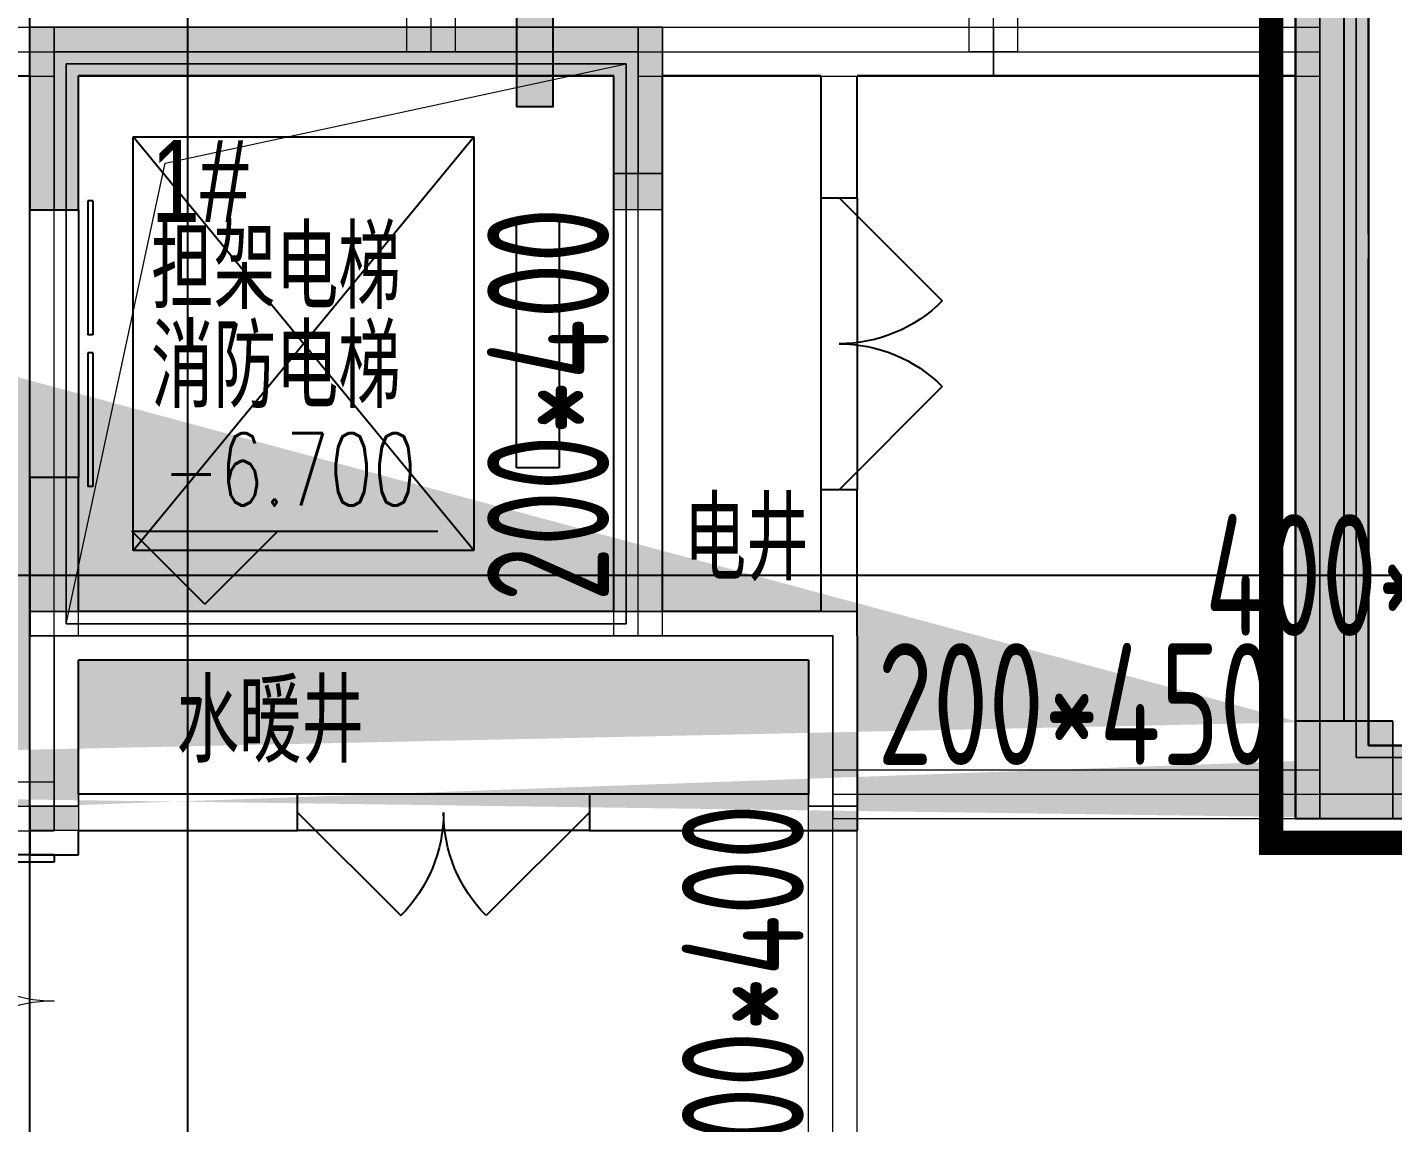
# Model space of a CAD drawing. Extents: x 369444 to 684549, y -549309 to 575337.
# Drawn here: x 428464 to 434074, y 460457 to 464957 of the extents above; entities that cross this region are included whole.
import ezdxf

# ---------------------------------------------------------------- set-up
doc = ezdxf.new("R2010")
doc.units = 0
doc.header["$LTSCALE"] = 1000
doc.header["$MEASUREMENT"] = 0
doc.linetypes.add('DASH', pattern=[0.35, 0.25, -0.1])
for name, color, linetype, lineweight, true_color in [('-1-0-1', 7, 'Continuous', 0, 0xc0c0c0), ('-1-1-2', 7, 'Continuous', 0, 0xc0c0c0), ('-2-0-1', 1, 'Continuous', 0, 0xff0000), ('-2-1-2', 9, 'Continuous', 0, 0x808080), ('1-6-1', 7, 'Continuous', 0, 0x55ff55), ('1-6-2', 7, 'Continuous', 0, 0x55ff55), ('11-6-1', 2, 'Continuous', 0, 0xffff00), ('11-6-2', 2, 'Continuous', 0, 0xffff00), ('11-6-5', 2, 'Continuous', 0, 0xffff00), ('12-6-1', 4, 'Continuous', 0, 0x00ffff), ('12-6-2', 4, 'Continuous', 0, 0x00ffff), ('12-6-5', 4, 'Continuous', 0, 0x00ffff), ('22-0-1', 7, 'Continuous', 0, 0x969696), ('22-0-2', 7, 'Continuous', 0, 0x969696)]:
    doc.layers.add(name, color=color, linetype=linetype, lineweight=lineweight, true_color=true_color)
for name, color, linetype in [('A-WALL-HATCH', 8, 'Continuous'), ('COLUMN', 9, 'Continuous'), ('DIM_ELEV', 3, 'Continuous'), ('DOTE', 1, 'Continuous'), ('EVTR', 2, 'Continuous'), ('HS-A-轮廓线-地下室', 3, 'DASH'), ('PUB_HATCH', 8, 'Continuous'), ('PUB_TEXT', 7, 'Continuous'), ('WALL', 9, 'Continuous'), ('WINDOW', 4, 'Continuous'), ('二期轮廓线', 8, 'DASH'), ('防火分区线', 7, 'Continuous')]:
    doc.layers.add(name, color=color, linetype=linetype)
doc.styles.add('_TCH_DIM', font='SIMPLEX', dxfattribs={"bigfont": 'GBCBIG'})
doc.styles.add('HNSJY', font='hnsjy-07.shx', dxfattribs={"width": 0.8, "bigfont": 'hnsjy-hz.shx'})
doc.styles.add('yjkcad', font='yjkeng.shx', dxfattribs={"width": 0.7, "height": 250, "bigfont": 'yjkchn.shx'})

# ---------------------------------------------------------------- blocks, each defined once
blk = doc.blocks.new('A$C25417B65')
at = {"layer": 'PUB_HATCH'}
blk.add_hatch(color=256, dxfattribs=at).paths.add_polyline_path([(0, 450), (0, 0), (150, 0), (150, 450)])
blk.add_lwpolyline([(0, 450), (0, 0), (150, 0), (150, 450)], close=True, dxfattribs=at)
blk = doc.blocks.new('$DORLIB2D$00000127')
at = {"color": 0}
for points in [[(-0.5333, 0.7949), (-0.5333, 0.6904)], [(-0.0333, 0.7949), (-0.5333, 0.7949)], [(-0.0333, 0.7949), (-0.0333, 0.6904)], [(0.5333, 0.7949), (0.0333, 0.7949)], [(0.0333, 0.7949), (0.0333, 0.6904)], [(0.5333, 0.7949), (0.5333, 0.6904)], [(-0.0333, 0.6904), (-0.5333, 0.6904)], [(0.5333, 0.6904), (0.0333, 0.6904)], [(0.5, 0.5), (-0.5, 0.5)]]:
    blk.add_lwpolyline(points, dxfattribs=at)
blk = doc.blocks.new('$DorLib2D$00000116')
at = {"color": 0}
for p, q in [((-0.5, 0), (-0.1464, 0.3536)), ((0.5, 0), (0.1464, 0.3536))]:
    blk.add_line(p, q, dxfattribs=at)
for centre, start, end in [((-0.5, 0), 0, 45), ((0.5, 0), 135, 180)]:
    blk.add_arc(centre, 0.5, start, end, dxfattribs=at)
blk = doc.blocks.new('$DorLib2D$00000002')
for p, q in [((-0.5, 0), (-0.5, 0.4875)), ((-0.475, 0.4875), (-0.5, 0.4875)), ((-0.475, 0), (-0.475, 0.4875)), ((0.475, 0), (0.475, 0.4875)), ((0.475, 0.4875), (0.5, 0.4875)), ((0.5, 0), (0.5, 0.4875)), ((-0.5, 0), (-0.475, 0)), ((0.5, 0), (0.475, 0))]:
    blk.add_line(p, q)
at = {"lineweight": 13}
for centre, start, end in [((-0.4875, 0), 0, 88.5307), ((0.4875, 0), 91.4693, 180)]:
    blk.add_arc(centre, 0.4875, start, end, dxfattribs=at)

msp = doc.modelspace()

# ---------------------------------------------------------------- hatches: boundary and pattern name
at = {"layer": 'A-WALL-HATCH'}
msp.add_hatch(color=256, dxfattribs=at).paths.add_polyline_path([(434074.7, 461706.5), (434074.7, 462106.5), (433674.7, 462106.5), (433674.7, 461706.5)])
at = {"layer": 'PUB_HATCH'}
for points in [[(433974.6, 467857), (433674.6, 467557), (433674.6, 461707), (433974.6, 462007)], [(433974.6, 462007), (433674.6, 461707), (436974.6, 461707), (436674.6, 462007)]]:
    msp.add_hatch(color=256, dxfattribs=at).paths.add_polyline_path(points)
h = msp.add_hatch(color=256, dxfattribs=at)
h.dxf.hatch_style = 1
h.paths.add_polyline_path([(433674.5, 461707), (433674.5, 462107), (434074.5, 462107), (434074.5, 461707)], flags=17)
h.paths.add_polyline_path([(405174.5, 461707), (405174.5, 462107), (404774.5, 462107), (404774.5, 461707)], flags=17)
h.paths.add_polyline_path([(419974.5, 457857), (420074.5, 457857), (420074.5, 458357), (419574.5, 458357), (419574.5, 457857), (419724.5, 457857)], flags=17)
h.paths.add_polyline_path([(420174.5, 458357), (419574.5, 458357), (419574.5, 455257), (419974.5, 455257), (419974.5, 455457), (419824.5, 455457), (419824.5, 458107), (420174.5, 458107)])
h.paths.add_polyline_path([(399474.5, 455257), (399474.5, 460257), (400224.5, 460257), (400224.5, 460007), (399724.5, 460007), (399724.5, 455257)])
h.paths.add_polyline_path([(409249.5, 456957), (409249.5, 460257), (409499.5, 460257), (409499.5, 456957)])
h.paths.add_polyline_path([(393024.5, 457657), (393024.5, 452107), (393524.5, 452107), (393524.5, 451857), (392774.5, 451857), (392774.5, 457657)])
h.paths.add_polyline_path([(396324.5, 451857), (395424.5, 451857), (395424.5, 452107), (396324.5, 452107), (396324.5, 454357), (396574.5, 454357), (396574.5, 452107), (397124.5, 452107), (397124.5, 451857)])
h.paths.add_polyline_path([(402924.5, 453557), (402924.5, 451107), (403824.5, 451107), (403824.5, 450857), (402674.5, 450857), (402674.5, 453557)])
h.paths.add_polyline_path([(405624.5, 459557), (405624.5, 460257), (407674.5, 460257), (407674.5, 460007), (405874.5, 460007), (405874.5, 459557)])
h.paths.add_polyline_path([(416074.5, 453557), (416074.5, 450857), (414924.5, 450857), (414924.5, 451107), (415824.5, 451107), (415824.5, 453557)])
h.paths.add_polyline_path([(413574.5, 458107), (413074.5, 458107), (413074.5, 455457), (413274.5, 455457), (413274.5, 455257), (412824.5, 455257), (412824.5, 458357), (413574.5, 458357)])
h.paths.add_polyline_path([(419274.5, 453557), (419274.5, 450857), (418624.5, 450857), (418624.5, 451107), (419024.5, 451107), (419024.5, 453557)])
h.paths.add_polyline_path([(406974.5, 461656.8), (406974.5, 462557), (410374.5, 462557), (410374.5, 461656.8), (410174.5, 461656.8), (410174.5, 462357), (407174.5, 462357), (407174.5, 461656.7)], flags=17)
h.paths.add_polyline_path([(405274.5, 455457), (405674.5, 455457), (405674.5, 458107), (405174.5, 458107), (405174.5, 458357), (405874.5, 458357), (405874.5, 455257), (405274.5, 455257)])
h.paths.add_polyline_path([(399724.5, 451107), (400124.5, 451107), (400124.5, 450857), (399474.5, 450857), (399474.5, 451857), (398924.5, 451857), (398924.5, 452107), (399474.5, 452107), (399474.5, 453757), (399724.5, 453757), (399724.5, 452107)])
h.paths.add_polyline_path([(405924.5, 451107), (406124.5, 451107), (406124.5, 450857), (405924.5, 450857), (405524.5, 450857), (405524.5, 451107), (405674.5, 451107), (405674.5, 453557), (405924.5, 453557)])
h.paths.add_polyline_path([(418674.5, 458357), (419274.5, 458357), (419274.5, 455257), (418874.5, 455257), (418874.5, 455457), (419024.5, 455457), (419024.5, 458107), (418674.5, 458107)])
h.paths.add_polyline_path([(396324.5, 456907), (396324.5, 457407), (394524.5, 457407), (394524.5, 457657), (396574.5, 457657), (396574.5, 456907)])
h.paths.add_polyline_path([(401924.5, 458107), (401374.5, 458107), (401374.5, 456307), (401124.5, 456307), (401124.5, 458357), (401924.5, 458357)])
h.paths.add_polyline_path([(410174.5, 464207), (410174.5, 464757), (407974.5, 464757), (407974.5, 464207), (407774.5, 464207), (407774.5, 464957), (410374.5, 464957), (410374.5, 464207)], flags=17)
h.paths.add_polyline_path([(413074.5, 451107), (413224.5, 451107), (413224.5, 450857), (412824.5, 450857), (412624.5, 450857), (412624.5, 451107), (412824.5, 451107), (412824.5, 453557), (413074.5, 453557)])
h.paths.add_polyline_path([(439124.5, 455257), (439124.5, 460007), (438624.5, 460007), (438624.5, 460257), (439374.5, 460257), (439374.5, 455257)])
h.paths.add_polyline_path([(429349.5, 456957), (429349.5, 460257), (429599.5, 460257), (429599.5, 456957)])
h.paths.add_polyline_path([(446074.5, 457657), (446074.5, 451857), (445324.5, 451857), (445324.5, 452107), (445824.5, 452107), (445824.5, 457657)])
h.paths.add_polyline_path([(441724.5, 451857), (441724.5, 452107), (442274.5, 452107), (442274.5, 454357), (442524.5, 454357), (442524.5, 452107), (443424.5, 452107), (443424.5, 451857), (442524.5, 451857)])
h.paths.add_polyline_path([(432974.5, 459557), (432974.5, 460007), (431174.5, 460007), (431174.5, 460257), (433224.5, 460257), (433224.5, 459557)])
h.paths.add_polyline_path([(423024.5, 453557), (423024.5, 451107), (423924.5, 451107), (423924.5, 450857), (422774.5, 450857), (422774.5, 453557)])
h.paths.add_polyline_path([(425274.5, 458357), (426024.5, 458357), (426024.5, 455257), (425574.5, 455257), (425574.5, 455457), (425774.5, 455457), (425774.5, 458107), (425274.5, 458107)])
h.paths.add_polyline_path([(419824.5, 453557), (419824.5, 451107), (420224.5, 451107), (420224.5, 450857), (419574.5, 450857), (419574.5, 453557)])
h.paths.add_polyline_path([(431674.5, 461656.8), (431674.5, 462357), (428674.5, 462357), (428674.5, 461656.8), (428474.5, 461656.8), (428474.5, 462557), (431874.5, 462557), (431874.5, 461656.8)], flags=17)
h.paths.add_polyline_path([(433574.5, 455257), (432974.5, 455257), (432974.5, 458357), (433674.5, 458357), (433674.5, 458107), (433174.5, 458107), (433174.5, 455457), (433574.5, 455457)])
h.paths.add_polyline_path([(439124.5, 452107), (439124.5, 453757), (439374.5, 453757), (439374.5, 452107), (439924.5, 452107), (439924.5, 451857), (439374.5, 451857), (439374.5, 450857), (438724.5, 450857), (438724.5, 451107), (439124.5, 451107)])
h.paths.add_polyline_path([(444324.5, 457407), (442524.5, 457407), (442524.5, 456907), (442274.5, 456907), (442274.5, 457657), (444324.5, 457657)])
h.paths.add_polyline_path([(432924.5, 453557), (433174.5, 453557), (433174.5, 451107), (433324.5, 451107), (433324.5, 450857), (432924.5, 450857), (432724.5, 450857), (432724.5, 451107), (432924.5, 451107)])
h.paths.add_polyline_path([(436924.5, 458357), (437724.5, 458357), (437724.5, 456307), (437474.5, 456307), (437474.5, 458107), (436924.5, 458107)])
h.paths.add_polyline_path([(436174.5, 453557), (436174.5, 450857), (435024.5, 450857), (435024.5, 451107), (435924.5, 451107), (435924.5, 453557)])
h.paths.add_polyline_path([(428474.5, 464207), (428474.5, 464957), (431074.5, 464957), (431074.5, 464207), (430874.5, 464207), (430874.5, 464757), (428674.5, 464757), (428674.5, 464207)], flags=17)
h.paths.add_polyline_path([(429349.5, 451107), (429349.5, 454357), (429599.5, 454357), (429599.5, 451107), (430324.5, 451107), (430324.5, 450857), (429349.5, 450857), (428624.5, 450857), (428624.5, 451107)])
h.paths.add_polyline_path([(425774.5, 453557), (426024.5, 453557), (426024.5, 451107), (426224.5, 451107), (426224.5, 450857), (426024.5, 450857), (425624.5, 450857), (425624.5, 451107), (425774.5, 451107)])
h.paths.add_polyline_path([(413074.5, 461657.3), (413324.5, 461657.3), (413324.5, 462157.3), (412824.5, 462157.3), (412824.5, 461657.3)], flags=17)
h.paths.add_polyline_path([(425774.5, 461657), (426024.5, 461657), (426024.5, 462157), (425524.5, 462157), (425524.5, 461657)], flags=17)
edge = h.paths.add_edge_path()
edge.add_line((413074.5, 461657), (413074.5, 460057))
edge.add_line((413074.5, 460057), (411074.5, 460057))
edge.add_line((411074.5, 460057), (411074.5, 460257))
edge.add_line((411074.5, 460257), (412824.5, 460257))
edge.add_line((412824.5, 460257), (412824.5, 461657.3))
edge.add_line((404774.5, 461707), (401874.5, 461707))
edge.add_line((401874.5, 461707), (401874.5, 464457))
edge.add_line((401874.5, 464457), (399674.5, 464457))
edge.add_line((399674.5, 464457), (399674.5, 461657))
edge.add_line((399674.5, 461657), (399174.5, 461657))
edge.add_line((399174.5, 461657), (399174.5, 461857))
edge.add_line((399174.5, 461857), (399474.5, 461857))
edge.add_line((399474.5, 461857), (399474.5, 464457))
edge.add_line((399474.5, 464457), (397174.5, 464457))
edge.add_line((397174.5, 464457), (397174.5, 463507))
edge.add_line((397174.5, 463507), (396924.5, 463507))
edge.add_line((396924.5, 463507), (396924.5, 464457))
edge.add_line((396924.5, 464457), (396924.5, 464907))
edge.add_line((396924.5, 464907), (392224.5, 464907))
edge.add_line((392224.5, 464907), (392224.5, 461907))
edge.add_line((392224.5, 461907), (393024.5, 461907))
edge.add_line((393024.5, 461907), (393024.5, 461157))
edge.add_line((393024.5, 461157), (392774.5, 461157))
edge.add_line((392774.5, 461157), (392774.5, 461657))
edge.add_line((392774.5, 461657), (391974.5, 461657))
edge.add_line((391974.5, 461657), (391974.5, 465157))
edge.add_line((391974.5, 465157), (397174.5, 465157))
edge.add_line((397174.5, 465157), (397174.5, 464707))
edge.add_line((397174.5, 464707), (399674.5, 464707))
edge.add_line((399674.5, 464707), (402124.5, 464707))
edge.add_line((402124.5, 464707), (402124.5, 461957))
edge.add_line((402124.5, 461957), (404774.5, 461957))
edge.add_line((426024.5, 461657), (426024.5, 460257))
edge.add_line((426024.5, 460257), (427774.5, 460257))
edge.add_line((427774.5, 460257), (427774.5, 460057))
edge.add_line((427774.5, 460057), (425774.5, 460057))
edge.add_line((425774.5, 460057), (425774.5, 461657))
edge.add_line((434074.5, 461957), (436724.5, 461957))
edge.add_line((436724.5, 461957), (436724.5, 464707))
edge.add_line((436724.5, 464707), (439174.5, 464707))
edge.add_line((439174.5, 464707), (441674.5, 464707))
edge.add_line((441674.5, 464707), (441674.5, 465157))
edge.add_line((441674.5, 465157), (446874.5, 465157))
edge.add_line((446874.5, 465157), (446874.5, 461657))
edge.add_line((446874.5, 461657), (446074.5, 461657))
edge.add_line((446074.5, 461657), (446074.5, 461157))
edge.add_line((446074.5, 461157), (445824.5, 461157))
edge.add_line((445824.5, 461157), (445824.5, 461907))
edge.add_line((445824.5, 461907), (446624.5, 461907))
edge.add_line((446624.5, 461907), (446624.5, 464907))
edge.add_line((446624.5, 464907), (441924.5, 464907))
edge.add_line((441924.5, 464907), (441924.5, 464457))
edge.add_line((441924.5, 464457), (441924.5, 463507))
edge.add_line((441924.5, 463507), (441674.5, 463507))
edge.add_line((441674.5, 463507), (441674.5, 464457))
edge.add_line((441674.5, 464457), (439374.5, 464457))
edge.add_line((439374.5, 464457), (439374.5, 461857))
edge.add_line((439374.5, 461857), (439674.5, 461857))
edge.add_line((439674.5, 461857), (439674.5, 461657))
edge.add_line((439674.5, 461657), (439174.5, 461657))
edge.add_line((439174.5, 461657), (439174.5, 464457))
edge.add_line((439174.5, 464457), (436974.5, 464457))
edge.add_line((436974.5, 464457), (436974.5, 461707))
edge.add_line((436974.5, 461707), (434074.5, 461707))
edge.add_line((405174.5, 462107), (405174.5, 467557))
edge.add_line((405174.5, 467557), (412274.5, 467557))
edge.add_line((412274.5, 467557), (412274.5, 464707))
edge.add_line((412274.5, 464707), (412824.5, 464707))
edge.add_line((412824.5, 464707), (412824.5, 464307))
edge.add_line((412824.5, 464307), (413074.5, 464307))
edge.add_line((413074.5, 464307), (413074.5, 464957))
edge.add_line((413074.5, 464957), (412524.5, 464957))
edge.add_line((412524.5, 464957), (412524.5, 467557))
edge.add_line((412524.5, 467557), (413374.5, 467557))
edge.add_line((413374.5, 467557), (413374.5, 465557))
edge.add_line((413374.5, 465557), (419424.5, 465557))
edge.add_line((404924.5, 462107), (404924.5, 467807))
edge.add_line((404924.5, 467807), (412274.5, 467807))
edge.add_line((412274.5, 467807), (413624.5, 467807))
edge.add_line((413624.5, 467807), (413624.5, 465807))
edge.add_line((413624.5, 465807), (419424.5, 465807))
edge.add_line((419924.5, 465557), (425474.5, 465557))
edge.add_line((425474.5, 465557), (425474.5, 467557))
edge.add_line((425474.5, 467557), (426324.5, 467557))
edge.add_line((426324.5, 467557), (426324.5, 464957))
edge.add_line((426324.5, 464957), (425774.5, 464957))
edge.add_line((425774.5, 464957), (425774.5, 464307))
edge.add_line((425774.5, 464307), (426024.5, 464307))
edge.add_line((426024.5, 464307), (426024.5, 464707))
edge.add_line((426024.5, 464707), (426574.5, 464707))
edge.add_line((426574.5, 464707), (426574.5, 467557))
edge.add_line((426574.5, 467557), (433674.5, 467557))
edge.add_line((433674.5, 467557), (433674.5, 462107))
edge.add_line((419924.5, 465807), (425224.5, 465807))
edge.add_line((425224.5, 465807), (425224.5, 467807))
edge.add_line((425224.5, 467807), (426574.5, 467807))
edge.add_line((426574.5, 467807), (433924.5, 467807))
edge.add_line((433924.5, 467807), (433924.5, 462107))
h.paths.add_polyline_path([(410224.5, 451107), (410224.5, 450857), (408524.5, 450857), (408524.5, 451107), (409249.5, 451107), (409249.5, 454357), (409499.5, 454357), (409499.5, 451107)])
h = msp.add_hatch(color=256, dxfattribs=at)
h.dxf.hatch_style = 1
h.paths.add_polyline_path([(404924.5, 467807), (404924.5, 462107), (405174.5, 462107), (405174.5, 467557), (412274.5, 467557), (412274.5, 464707), (412824.5, 464707), (412824.5, 464307), (413074.5, 464307), (413074.5, 464957), (412524.5, 464957), (412524.5, 467557), (413674.5, 467557), (413674.5, 465557), (419424.5, 465557), (419424.5, 465807), (413924.5, 465807), (413924.5, 467807), (412274.5, 467807)])
h.paths.add_polyline_path([(433674.5, 467557), (433674.5, 462107), (433924.5, 462107), (433924.5, 467807), (426574.5, 467807), (424924.5, 467807), (424924.5, 465807), (419924.5, 465807), (419924.5, 465557), (425174.5, 465557), (425174.5, 467557), (426324.5, 467557), (426324.5, 464957), (425774.5, 464957), (425774.5, 464307), (426024.5, 464307), (426024.5, 464707), (426574.5, 464707), (426574.5, 467557)])
h.paths.add_polyline_path([(396124.5, 465157), (396124.5, 464907), (396924.5, 464907), (396924.5, 463507), (397174.5, 463507), (397174.5, 464457), (399474.5, 464457), (399474.5, 461857), (399174.5, 461857), (399174.5, 461657), (399674.5, 461657), (399674.5, 464457), (401874.5, 464457), (401874.5, 461707), (404774.5, 461707), (404774.5, 461957), (402124.5, 461957), (402124.5, 464707), (397174.5, 464707), (397174.5, 465157)])
h.paths.add_polyline_path([(392824.5, 464907), (392824.5, 465157), (391974.5, 465157), (391974.5, 461657), (392774.5, 461657), (392774.5, 461157), (393024.5, 461157), (393024.5, 461907), (392224.5, 461907), (392224.5, 464907)])

# ---------------------------------------------------------------- linework, layer by layer
at = {"layer": '-1-0-1', "color": 0}
for p in [(428574.4, 464856.9, -3600), (430124.4, 464856.9, -3600), (430974.4, 464856.9, -3600), (432434.4, 464856.9, -3600), (433774.4, 464856.9, -3600), (430974.4, 464356.9, -3600), (428574.4, 464206.9, -3600), (428574.4, 462456.9, -3600), (430974.4, 462456.9, -3600), (431774.4, 462456.9, -3600), (431774.4, 461806.7, -3600), (433774.4, 461806.9, -3600), (428574.4, 461756.7, -3600), (431774.4, 461756.7, -3600)]:
    msp.add_point(p, dxfattribs=at)
at = {"layer": '-1-1-2', "color": 0}
for p, q in [((428574.4, 464856.9, -3600), (428574.4, 464856.9)), ((430124.4, 464856.9, -3600), (430124.4, 464856.9)), ((430974.4, 464856.9, -3600), (430974.4, 464856.9)), ((432434.4, 464856.9, -3600), (432434.4, 464856.9)), ((433774.4, 464856.9, -3600), (433774.4, 464856.9)), ((430974.4, 464356.9, -3600), (430974.4, 464356.9)), ((428574.4, 464206.9, -3600), (428574.4, 464206.9)), ((428574.4, 462456.9, -3600), (428574.4, 462456.9)), ((430974.4, 462456.9, -3600), (430974.4, 462456.9)), ((431774.4, 462456.9, -3600), (431774.4, 462456.9)), ((431774.4, 461806.7, -3600), (431774.4, 461806.7)), ((433774.4, 461806.9, -3600), (433774.4, 461806.9)), ((428574.4, 461756.7, -3600), (428574.4, 461756.7)), ((431774.4, 461756.7, -3600), (431774.4, 461756.7))]:
    msp.add_line(p, q, dxfattribs=at)
at = {"layer": '-2-0-1', "color": 0}
for p, q in [((430124.4, 464856.9, -3600), (430124.4, 467656.9, -3600)), ((432434.4, 464856.9, -3600), (432434.4, 467656.9, -3600)), ((433774.4, 464856.9, -3600), (433774.4, 467656.9, -3600)), ((427814.4, 464856.9, -3600), (428574.4, 464856.9, -3600)), ((428574.4, 464856.9, -3600), (430124.4, 464856.9, -3600)), ((428574.4, 464206.9, -3600), (428574.4, 464856.9, -3600)), ((430124.4, 464856.9, -3600), (430974.4, 464856.9, -3600)), ((430974.4, 464356.9, -3600), (430974.4, 464856.9, -3600)), ((430974.4, 464856.9, -3600), (432434.4, 464856.9, -3600)), ((432434.4, 464856.9, -3600), (433774.4, 464856.9, -3600)), ((433774.4, 461806.9, -3600), (433774.4, 464856.9, -3600)), ((430974.4, 462456.9, -3600), (430974.4, 464356.9, -3600)), ((428574.4, 462456.9, -3600), (428574.4, 464206.9, -3600)), ((428574.4, 461756.7, -3600), (428574.4, 462456.9, -3600)), ((428574.4, 462456.9, -3600), (430974.4, 462456.9, -3600)), ((430974.4, 462456.9, -3600), (431774.4, 462456.9, -3600)), ((431774.4, 461806.7, -3600), (431774.4, 462456.9, -3600)), ((431774.4, 461806.7, -3600), (433774.4, 461806.9, -3600)), ((431774.4, 461756.7, -3600), (431774.4, 461806.7, -3600)), ((433774.4, 461806.9, -3600), (436874.4, 461806.9, -3600)), ((425874.4, 461756.7, -3600), (428574.4, 461756.7, -3600)), ((431774.4, 460156.9, -3600), (431774.4, 461756.7, -3600))]:
    msp.add_line(p, q, dxfattribs=at)
at = {"layer": '-2-1-2', "color": 0}
for p, q in [((430124.4, 464856.9), (430124.4, 467656.9)), ((432434.4, 464856.9), (432434.4, 467656.9)), ((433774.4, 464856.9), (433774.4, 467656.9)), ((427814.4, 464856.9), (428574.4, 464856.9)), ((428574.4, 464856.9), (430124.4, 464856.9)), ((428574.4, 464206.9), (428574.4, 464856.9)), ((430124.4, 464856.9), (430974.4, 464856.9)), ((430974.4, 464356.9), (430974.4, 464856.9)), ((430974.4, 464856.9), (432434.4, 464856.9)), ((432434.4, 464856.9), (433774.4, 464856.9)), ((433774.4, 461806.9), (433774.4, 464856.9)), ((430974.4, 462456.9), (430974.4, 464356.9)), ((428574.4, 462456.9), (428574.4, 464206.9)), ((428574.4, 461756.7), (428574.4, 462456.9)), ((428574.4, 462456.9), (430974.4, 462456.9)), ((430974.4, 462456.9), (431774.4, 462456.9)), ((431774.4, 461806.7), (431774.4, 462456.9)), ((431774.4, 461806.7), (433774.4, 461806.9)), ((431774.4, 461756.7), (431774.4, 461806.7)), ((433774.4, 461806.9), (436874.4, 461806.9)), ((425874.4, 461756.7), (428574.4, 461756.7)), ((431774.4, 460156.9), (431774.4, 461756.7))]:
    msp.add_line(p, q, dxfattribs=at)
at = {"layer": '1-6-1', "color": 0}
for p, q in [((433924.4, 467806.9), (433924.4, 464856.9)), ((433924.4, 464856.9, -3600), (433924.4, 467806.9, -3600)), ((433674.4, 467556.9, -3600), (433674.4, 464856.9, -3600)), ((433674.4, 464856.9), (433674.4, 467556.9)), ((428474.4, 464956.9, -3600), (428474.4, 464956.9)), ((430124.4, 464956.9, -3600), (428474.4, 464956.9, -3600)), ((428474.4, 464956.9), (430124.4, 464956.9)), ((428474.4, 464956.9, -3600), (428474.4, 464206.9, -3600)), ((428474.4, 464956.9), (428474.4, 464956.9, -3600)), ((428474.4, 464206.9), (428474.4, 464956.9)), ((430124.4, 464956.9), (430124.4, 464956.9, -3600)), ((430124.4, 464956.9, -3600), (430124.4, 464956.9)), ((431074.4, 464956.9, -3600), (430124.4, 464956.9, -3600)), ((430124.4, 464956.9), (431074.4, 464956.9)), ((431074.4, 464956.9), (431074.4, 464356.9)), ((431074.4, 464956.9, -3600), (431074.4, 464956.9)), ((431074.4, 464356.9, -3600), (431074.4, 464956.9, -3600)), ((431074.4, 464956.9), (431074.4, 464956.9, -3600)), ((433674.4, 464856.9, -3600), (433674.4, 461706.9, -3600)), ((433674.4, 464856.9), (433674.4, 464856.9, -3600)), ((433674.4, 461706.9), (433674.4, 464856.9)), ((433674.4, 464856.9, -3600), (433674.4, 464856.9)), ((433924.4, 464856.9), (433924.4, 461956.9)), ((433924.4, 464856.9, -3600), (433924.4, 464856.9)), ((433924.4, 461956.9, -3600), (433924.4, 464856.9, -3600)), ((433924.4, 464856.9), (433924.4, 464856.9, -3600)), ((428674.4, 464756.9), (428674.4, 464756.9, -3600)), ((430124.4, 464756.9), (428674.4, 464756.9)), ((428674.4, 464756.9, -3600), (430124.4, 464756.9, -3600)), ((428674.4, 464756.9), (428674.4, 464206.9)), ((428674.4, 464756.9, -3600), (428674.4, 464756.9)), ((428674.4, 464206.9, -3600), (428674.4, 464756.9, -3600)), ((430124.4, 464756.9, -3600), (430124.4, 464756.9)), ((430124.4, 464756.9), (430124.4, 464756.9, -3600)), ((430874.4, 464756.9), (430124.4, 464756.9)), ((430124.4, 464756.9, -3600), (430874.4, 464756.9, -3600)), ((430874.4, 464756.9, -3600), (430874.4, 464356.9, -3600)), ((430874.4, 464756.9), (430874.4, 464756.9, -3600)), ((430874.4, 464356.9), (430874.4, 464756.9)), ((430874.4, 464756.9, -3600), (430874.4, 464756.9)), ((430874.4, 464356.9, -3600), (430874.4, 464356.9)), ((430874.4, 464356.9, -3600), (431074.4, 464356.9, -3600)), ((430874.4, 464356.9), (430874.4, 464356.9, -3600)), ((431074.4, 464356.9), (430874.4, 464356.9)), ((431074.4, 464356.9), (431074.4, 464356.9, -3600)), ((431074.4, 464356.9, -3600), (431074.4, 464356.9)), ((428474.4, 464206.9, -3600), (428474.4, 464206.9)), ((428474.4, 464206.9, -3600), (428674.4, 464206.9, -3600)), ((428474.4, 464206.9), (428474.4, 464206.9, -3600)), ((428674.4, 464206.9), (428474.4, 464206.9)), ((428674.4, 464206.9), (428674.4, 464206.9, -3600)), ((428674.4, 464206.9, -3600), (428674.4, 464206.9)), ((428474.4, 462556.9, -3600), (428474.4, 461756.7, -3600)), ((428474.4, 462556.9), (428474.4, 462556.9, -3600)), ((428474.4, 461756.7), (428474.4, 462556.9)), ((428474.4, 462556.9, -3600), (428474.4, 462556.9)), ((430974.4, 462556.9, -3600), (428474.4, 462556.9, -3600)), ((428474.4, 462556.9), (430974.4, 462556.9)), ((430974.4, 462556.9), (430974.4, 462556.9, -3600)), ((430974.4, 462556.9, -3600), (430974.4, 462556.9)), ((431874.4, 462556.9, -3600), (430974.4, 462556.9, -3600)), ((430974.4, 462556.9), (431874.4, 462556.9)), ((431874.4, 462556.9), (431874.4, 461806.7)), ((431874.4, 462556.9, -3600), (431874.4, 462556.9)), ((431874.4, 461806.7, -3600), (431874.4, 462556.9, -3600)), ((431874.4, 462556.9), (431874.4, 462556.9, -3600)), ((428674.4, 462356.9), (428674.4, 461756.7)), ((428674.4, 462356.9, -3600), (428674.4, 462356.9)), ((428674.4, 461756.7, -3600), (428674.4, 462356.9, -3600)), ((428674.4, 462356.9), (428674.4, 462356.9, -3600)), ((430974.4, 462356.9), (428674.4, 462356.9)), ((428674.4, 462356.9, -3600), (430974.4, 462356.9, -3600)), ((430974.4, 462356.9, -3600), (430974.4, 462356.9)), ((430974.4, 462356.9), (430974.4, 462356.9, -3600)), ((431674.4, 462356.9), (430974.4, 462356.9)), ((430974.4, 462356.9, -3600), (431674.4, 462356.9, -3600)), ((431674.4, 462356.9, -3600), (431674.4, 461806.7, -3600)), ((431674.4, 462356.9), (431674.4, 462356.9, -3600)), ((431674.4, 461806.7), (431674.4, 462356.9)), ((431674.4, 462356.9, -3600), (431674.4, 462356.9)), ((433924.4, 461956.9, -3600), (433924.4, 461956.9)), ((436724.4, 461956.9, -3600), (433924.4, 461956.9, -3600)), ((433924.4, 461956.9), (436724.4, 461956.9)), ((433924.4, 461956.9), (433924.4, 461956.9, -3600)), ((431674.4, 461806.7, -3600), (431674.4, 461806.7)), ((431674.4, 461806.7, -3600), (431674.4, 461756.7, -3600)), ((431674.4, 461806.7), (431674.4, 461806.7, -3600)), ((431674.4, 461756.7), (431674.4, 461806.7)), ((431874.4, 461806.7), (431874.4, 461806.7, -3600)), ((431874.4, 461806.7), (431874.4, 461756.7)), ((431874.4, 461806.7, -3600), (431874.4, 461806.7)), ((431874.4, 461756.7, -3600), (431874.4, 461806.7, -3600)), ((428474.4, 461756.7, -3600), (428474.4, 461756.7)), ((428474.4, 461756.7, -3600), (428674.4, 461756.7, -3600)), ((428474.4, 461756.7), (428474.4, 461756.7, -3600)), ((428674.4, 461756.7), (428474.4, 461756.7)), ((428674.4, 461756.7), (428674.4, 461756.7, -3600)), ((428674.4, 461756.7, -3600), (428674.4, 461756.7)), ((431674.4, 461756.7, -3600), (431674.4, 461756.7)), ((431674.4, 461756.7, -3600), (431874.4, 461756.7, -3600)), ((431674.4, 461756.7), (431674.4, 461756.7, -3600)), ((431874.4, 461756.7), (431674.4, 461756.7)), ((431874.4, 461756.7), (431874.4, 461756.7, -3600)), ((431874.4, 461756.7, -3600), (431874.4, 461756.7)), ((433674.4, 461706.9), (433674.4, 461706.9, -3600)), ((436974.4, 461706.9), (433674.4, 461706.9)), ((433674.4, 461706.9, -3600), (436974.4, 461706.9, -3600)), ((433674.4, 461706.9, -3600), (433674.4, 461706.9))]:
    msp.add_line(p, q, dxfattribs=at)
at = {"layer": '1-6-2', "color": 0}
for p, q in [((433774.4, 467656.9), (433774.4, 464856.9)), ((433774.4, 464856.9, -3600), (433774.4, 467656.9, -3600)), ((428574.4, 464856.9), (428574.4, 464856.9, -3600)), ((430124.4, 464856.9), (428574.4, 464856.9)), ((428574.4, 464856.9, -3600), (430124.4, 464856.9, -3600)), ((428574.4, 464856.9), (428574.4, 464206.9)), ((428574.4, 464856.9, -3600), (428574.4, 464856.9)), ((428574.4, 464206.9, -3600), (428574.4, 464856.9, -3600)), ((430124.4, 464856.9, -3600), (430124.4, 464856.9)), ((430124.4, 464856.9), (430124.4, 464856.9, -3600)), ((430974.4, 464856.9), (430124.4, 464856.9)), ((430124.4, 464856.9, -3600), (430974.4, 464856.9, -3600)), ((430974.4, 464856.9), (430974.4, 464356.9)), ((430974.4, 464856.9, -3600), (430974.4, 464856.9)), ((430974.4, 464356.9, -3600), (430974.4, 464856.9, -3600)), ((430974.4, 464856.9, -3600), (430974.4, 464856.9)), ((433774.4, 464856.9), (433774.4, 461806.9)), ((433774.4, 464856.9, -3600), (433774.4, 464856.9)), ((433774.4, 461806.9, -3600), (433774.4, 464856.9, -3600)), ((433774.4, 464856.9), (433774.4, 464856.9, -3600)), ((430974.4, 464356.9), (430974.4, 464356.9, -3600)), ((428574.4, 464206.9), (428574.4, 464206.9, -3600)), ((428574.4, 462456.9), (428574.4, 461756.7)), ((428574.4, 462456.9, -3600), (428574.4, 462456.9)), ((428574.4, 461756.7, -3600), (428574.4, 462456.9, -3600)), ((428574.4, 462456.9), (428574.4, 462456.9, -3600)), ((430974.4, 462456.9), (428574.4, 462456.9)), ((428574.4, 462456.9, -3600), (430974.4, 462456.9, -3600)), ((430974.4, 462456.9, -3600), (430974.4, 462456.9)), ((430974.4, 462456.9), (430974.4, 462456.9, -3600)), ((431774.4, 462456.9), (430974.4, 462456.9)), ((430974.4, 462456.9, -3600), (431774.4, 462456.9, -3600)), ((431774.4, 462456.9), (431774.4, 461806.7)), ((431774.4, 462456.9, -3600), (431774.4, 462456.9)), ((431774.4, 461806.7, -3600), (431774.4, 462456.9, -3600)), ((431774.4, 462456.9, -3600), (431774.4, 462456.9)), ((431774.4, 461806.7), (431774.4, 461806.7, -3600)), ((431774.4, 461806.7), (431774.4, 461756.7)), ((431774.4, 461806.7, -3600), (431774.4, 461806.7)), ((431774.4, 461756.7, -3600), (431774.4, 461806.7, -3600)), ((433774.4, 461806.9), (433774.4, 461806.9, -3600)), ((436874.4, 461806.9), (433774.4, 461806.9)), ((433774.4, 461806.9, -3600), (436874.4, 461806.9, -3600)), ((433774.4, 461806.9), (433774.4, 461806.9, -3600)), ((428574.4, 461756.7), (428574.4, 461756.7, -3600)), ((431774.4, 461756.7), (431774.4, 461756.7, -3600))]:
    msp.add_line(p, q, dxfattribs=at)
at = {"layer": '11-6-1', "color": 0}
for p, q in [((433674.4, 462106.9), (433674.4, 461706.9)), ((434074.4, 462106.9), (433674.4, 462106.9)), ((433674.4, 462106.9, -3600), (433674.4, 461706.9, -3600)), ((434074.4, 462106.9, -3600), (433674.4, 462106.9, -3600)), ((433674.4, 462106.9, -3600), (433674.4, 462106.9)), ((434074.4, 461706.9), (434074.4, 462106.9)), ((434074.4, 461706.9, -3600), (434074.4, 462106.9, -3600)), ((434074.4, 462106.9, -3600), (434074.4, 462106.9)), ((433674.4, 461706.9), (434074.4, 461706.9)), ((433674.4, 461706.9, -3600), (434074.4, 461706.9, -3600)), ((433674.4, 461706.9, -3600), (433674.4, 461706.9)), ((434074.4, 461706.9, -3600), (434074.4, 461706.9))]:
    msp.add_line(p, q, dxfattribs=at)
at = {"layer": '11-6-2', "color": 0}
msp.add_line((433774.4, 461806.9, -3600), (433774.4, 461806.9), dxfattribs=at)
at = {"layer": '12-6-1', "color": 0}
for p, q in [((430024.4, 464856.9), (430024.4, 467656.9)), ((430024.4, 464856.9, -350), (430024.4, 467656.9, -350)), ((430224.4, 464856.9), (430224.4, 467656.9)), ((430224.4, 464856.9, -350), (430224.4, 467656.9, -350)), ((432334.4, 464856.9), (432334.4, 467656.9)), ((432334.4, 464856.9, -400), (432334.4, 467656.9, -400)), ((432534.4, 464856.9), (432534.4, 467656.9)), ((432534.4, 464856.9, -400), (432534.4, 467656.9, -400)), ((427814.4, 464956.9), (428574.4, 464956.9)), ((427814.4, 464956.9, -450), (428574.4, 464956.9, -450)), ((428574.4, 464956.9), (428574.4, 464756.9)), ((428574.4, 464956.9, -450), (428574.4, 464956.9)), ((428574.4, 464756.9, -450), (428574.4, 464956.9, -450)), ((430974.4, 464956.9), (430974.4, 464756.9)), ((430974.4, 464956.9, -450), (430974.4, 464956.9)), ((430974.4, 464756.9, -450), (430974.4, 464956.9, -450)), ((430974.4, 464956.9), (432434.4, 464956.9)), ((430974.4, 464956.9, -450), (432434.4, 464956.9, -450)), ((432434.4, 464956.9), (432434.4, 464756.9)), ((432434.4, 464956.9, -450), (432434.4, 464956.9)), ((432434.4, 464756.9, -450), (432434.4, 464956.9, -450)), ((432434.4, 464956.9), (432434.4, 464756.9)), ((432434.4, 464956.9, -450), (432434.4, 464956.9)), ((432434.4, 464756.9, -450), (432434.4, 464956.9, -450)), ((432434.4, 464956.9), (433774.4, 464956.9)), ((432434.4, 464956.9, -450), (433774.4, 464956.9, -450)), ((433774.4, 464956.9), (433774.4, 464756.9)), ((433774.4, 464956.9, -450), (433774.4, 464956.9)), ((433774.4, 464756.9, -450), (433774.4, 464956.9, -450)), ((430024.4, 464856.9), (430224.4, 464856.9)), ((430024.4, 464856.9, -350), (430024.4, 464856.9)), ((430224.4, 464856.9, -350), (430024.4, 464856.9, -350)), ((430224.4, 464856.9), (430224.4, 464856.9, -350)), ((432334.4, 464856.9), (432534.4, 464856.9)), ((432334.4, 464856.9, -400), (432334.4, 464856.9)), ((432534.4, 464856.9, -400), (432334.4, 464856.9, -400)), ((432534.4, 464856.9), (432534.4, 464856.9, -400)), ((427814.4, 464756.9), (428574.4, 464756.9)), ((427814.4, 464756.9, -450), (428574.4, 464756.9, -450)), ((428574.4, 464756.9), (428574.4, 464756.9, -450)), ((430974.4, 464756.9), (430974.4, 464756.9, -450)), ((430974.4, 464756.9), (432434.4, 464756.9)), ((430974.4, 464756.9, -450), (432434.4, 464756.9, -450)), ((432434.4, 464756.9), (432434.4, 464756.9, -450)), ((432434.4, 464756.9), (432434.4, 464756.9, -450)), ((432434.4, 464756.9), (433774.4, 464756.9)), ((432434.4, 464756.9, -450), (433774.4, 464756.9, -450)), ((433774.4, 464756.9), (433774.4, 464756.9, -450)), ((430874.4, 464356.9), (431074.4, 464356.9)), ((430874.4, 464356.9, -400), (430874.4, 464356.9)), ((431074.4, 464356.9, -400), (430874.4, 464356.9, -400)), ((430874.4, 462456.9), (430874.4, 464356.9)), ((430874.4, 462456.9, -400), (430874.4, 464356.9, -400)), ((431074.4, 464356.9), (431074.4, 464356.9, -400)), ((431074.4, 462456.9), (431074.4, 464356.9)), ((431074.4, 462456.9, -400), (431074.4, 464356.9, -400)), ((428474.4, 464206.9), (428674.4, 464206.9)), ((428474.4, 464206.9, -400), (428474.4, 464206.9)), ((428674.4, 464206.9, -400), (428474.4, 464206.9, -400)), ((428474.4, 462456.9), (428474.4, 464206.9)), ((428474.4, 462456.9, -400), (428474.4, 464206.9, -400)), ((428674.4, 464206.9), (428674.4, 464206.9, -400)), ((428674.4, 462456.9), (428674.4, 464206.9)), ((428674.4, 462456.9, -400), (428674.4, 464206.9, -400)), ((428474.4, 462456.9), (428674.4, 462456.9)), ((428474.4, 462456.9, -400), (428474.4, 462456.9)), ((428674.4, 462456.9, -400), (428474.4, 462456.9, -400)), ((428674.4, 462456.9), (428674.4, 462456.9, -400)), ((430874.4, 462456.9), (431074.4, 462456.9)), ((430874.4, 462456.9, -400), (430874.4, 462456.9)), ((431074.4, 462456.9, -400), (430874.4, 462456.9, -400)), ((431074.4, 462456.9), (431074.4, 462456.9, -400)), ((431774.4, 461906.7), (433774.4, 461906.9)), ((431774.4, 461906.7, -450), (433774.4, 461906.9, -450)), ((431774.4, 461906.7), (431774.4, 461706.7)), ((431774.4, 461906.7, -450), (431774.4, 461906.7)), ((431774.4, 461706.7, -450), (431774.4, 461906.7, -450)), ((433774.4, 461906.9), (433774.4, 461706.9)), ((433774.4, 461906.9, -450), (433774.4, 461906.9)), ((433774.4, 461706.9, -450), (433774.4, 461906.9, -450)), ((425874.4, 461856.7), (428574.4, 461856.7)), ((425874.4, 461856.7, -300), (428574.4, 461856.7, -300)), ((428574.4, 461856.7), (428574.4, 461656.7)), ((428574.4, 461856.7, -300), (428574.4, 461856.7)), ((428574.4, 461656.7, -300), (428574.4, 461856.7, -300)), ((431674.4, 461756.7), (431874.4, 461756.7)), ((431674.4, 461756.7, -400), (431674.4, 461756.7)), ((431874.4, 461756.7, -400), (431674.4, 461756.7, -400)), ((431674.4, 460156.9), (431674.4, 461756.7)), ((431674.4, 460156.9, -400), (431674.4, 461756.7, -400)), ((431874.4, 461756.7), (431874.4, 461756.7, -400)), ((431874.4, 460156.9), (431874.4, 461756.7)), ((431874.4, 460156.9, -400), (431874.4, 461756.7, -400)), ((425874.4, 461656.7), (428574.4, 461656.7)), ((425874.4, 461656.7, -300), (428574.4, 461656.7, -300)), ((428574.4, 461656.7), (428574.4, 461656.7, -300)), ((431774.4, 461706.7), (433774.4, 461706.9)), ((431774.4, 461706.7, -450), (433774.4, 461706.9, -450)), ((431774.4, 461706.7), (431774.4, 461706.7, -450)), ((433774.4, 461706.9), (433774.4, 461706.9, -450))]:
    msp.add_line(p, q, dxfattribs=at)
at = {"layer": '12-6-2', "color": 0}
for p, q in [((430124.4, 464856.9), (430124.4, 467656.9)), ((432434.4, 464856.9), (432434.4, 467656.9)), ((427814.4, 464856.9), (428574.4, 464856.9)), ((430974.4, 464856.9), (432434.4, 464856.9)), ((432434.4, 464856.9), (433774.4, 464856.9)), ((430974.4, 462456.9), (430974.4, 464356.9)), ((428574.4, 462456.9), (428574.4, 464206.9)), ((431774.4, 461806.7), (433774.4, 461806.9)), ((425874.4, 461756.7), (428574.4, 461756.7)), ((431774.4, 460156.9), (431774.4, 461756.7))]:
    msp.add_line(p, q, dxfattribs=at)
at = {"layer": '22-0-1', "color": 0}
for p, q in [((428624.3, 464806.4, -100), (428624.3, 462506.4, -100)), ((430924.3, 464806.4, -100), (428624.3, 464806.4, -100)), ((428624.4, 464806.9, -100), (430924.4, 464806.9, -100)), ((428624.4, 464806.9), (428624.4, 464806.9, -100)), ((430924.4, 464806.9), (428624.4, 464806.9)), ((428624.4, 464806.9, -100), (428624.4, 464806.9)), ((428624.4, 462506.9, -100), (428624.4, 464806.9, -100)), ((428624.4, 464806.9), (428624.4, 462506.9)), ((430924.4, 464806.9, -100), (428624.4, 464806.9, -100)), ((428624.4, 464806.9, -100), (428624.4, 462506.9, -100)), ((430924.4, 464806.9, -100), (428624.4, 464806.9, -100)), ((428624.4, 464806.9, -100), (428624.4, 462506.9, -100)), ((429030.3, 464399.4, -100), (430924.3, 464806.4, -100)), ((430924.4, 464806.9, -100), (430924.4, 464806.9)), ((430924.4, 464806.9, -100), (430924.4, 462506.9, -100)), ((430924.4, 464806.9), (430924.4, 464806.9, -100)), ((430924.4, 462506.9), (430924.4, 464806.9)), ((430924.4, 462506.9, -100), (430924.4, 464806.9, -100)), ((430924.4, 462506.9, -100), (430924.4, 464806.9, -100)), ((428624.3, 462506.4, -100), (429030.3, 464399.4, -100)), ((428624.4, 462506.9, -100), (428624.4, 462506.9)), ((430924.4, 462506.9, -100), (428624.4, 462506.9, -100)), ((428624.4, 462506.9), (430924.4, 462506.9)), ((428624.4, 462506.9), (428624.4, 462506.9, -100)), ((428624.4, 462506.9, -100), (430924.4, 462506.9, -100)), ((428624.4, 462506.9, -100), (430924.4, 462506.9, -100)), ((430924.4, 462506.9, -100), (430924.4, 462506.9)), ((430924.4, 462506.9), (430924.4, 462506.9, -100))]:
    msp.add_line(p, q, dxfattribs=at)
at = {"layer": '22-0-2', "color": 0}
for p, q in [((430924.4, 464806.9, -100), (428624.4, 464806.9, -100)), ((428624.4, 464806.9, -100), (428624.4, 462506.9, -100)), ((430924.4, 462506.9, -100), (430924.4, 464806.9, -100)), ((428624.4, 462506.9, -100), (430924.4, 462506.9, -100))]:
    msp.add_line(p, q, dxfattribs=at)
at = {"layer": 'COLUMN', "color": 8}
for p, q in [((434074.7, 462106.5), (433674.7, 462106.5)), ((433674.7, 462106.5), (433674.7, 461706.5)), ((433674.7, 461706.5), (434074.7, 461706.5))]:
    msp.add_line(p, q, dxfattribs=at)
at = {"layer": 'DIM_ELEV'}
for p, q in [((429194, 462587), (428894, 462887)), ((428894, 462887), (430151, 462887)), ((429194, 462587), (429494, 462887))]:
    msp.add_line(p, q, dxfattribs=at)
at = {"layer": 'DOTE', "color": 8}
for p, q in [((428474.5, 59364.2), (428474.5, 476704.8)), ((429124.5, 59364.2), (429124.5, 476704.8))]:
    msp.add_line(p, q, dxfattribs=at)
at = {"layer": 'DOTE', "color": 8, "lineweight": -2}
msp.add_line((377844.4, 462707), (624570.9, 462707), dxfattribs=at)
at = {"layer": 'EVTR'}
for p, q in [((428899.5, 462807), (428899.5, 464507)), ((428899.5, 464507), (430299.5, 464507)), ((430299.5, 462807), (428899.5, 464507)), ((428899.5, 462807), (430299.5, 464507)), ((430299.5, 464507), (430299.5, 462807)), ((430474.5, 463147), (430474.5, 464167)), ((430474.5, 464167), (430649.5, 464167)), ((430649.5, 464167), (430649.5, 463147)), ((430649.5, 463147), (430474.5, 463147)), ((430299.5, 462807), (428899.5, 462807))]:
    msp.add_line(p, q, dxfattribs=at)
at = {"layer": 'HS-A-轮廓线-地下室', "lineweight": -2, "ltscale": 8}
msp.add_lwpolyline([(441624.5, 464757), (436674.5, 464757), (436674.5, 462007), (433974.5, 462007), (433974.5, 467857), (433974.5, 467857), (424874.5, 467857), (424874.5, 465807), (413974.5, 465807), (413974.5, 467857), (404874.5, 467857), (404874.5, 462007), (402174.5, 462007), (402174.5, 464757), (397174.5, 464757)], dxfattribs=at)
at = {"layer": 'PUB_HATCH', "lineweight": 0, "ltscale": 1}
for points in [[(419924.5, 465807), (424924.5, 465807), (424924.5, 467807), (426574.5, 467807), (433924.5, 467807), (433924.5, 462107)], [(419924.5, 465557), (425174.5, 465557), (425174.5, 467557), (426324.5, 467557), (426324.5, 464957), (425774.5, 464957), (425774.5, 464307), (426024.5, 464307), (426024.5, 464707), (426574.5, 464707), (426574.5, 467557), (433674.5, 467557), (433674.5, 462107)]]:
    msp.add_lwpolyline(points, dxfattribs=at)
for points in [[(428474.5, 464207), (428474.5, 464957), (431074.5, 464957), (431074.5, 464207), (430874.5, 464207), (430874.5, 464757), (428674.5, 464757), (428674.5, 464207)], [(431674.5, 461656.8), (431674.5, 462357), (428674.5, 462357), (428674.5, 461656.8), (428474.5, 461656.8), (428474.5, 462557), (431874.5, 462557), (431874.5, 461656.8)], [(433674.5, 461707), (433674.5, 462107), (434074.5, 462107), (434074.5, 461707)]]:
    msp.add_lwpolyline(points, close=True, dxfattribs=at)
at = {"layer": 'WALL'}
for p, q in [((433974.6, 467857), (433974.6, 462007)), ((433874.5, 464857), (433874.5, 467757)), ((433674.6, 467557), (433674.6, 461707)), ((433874.5, 462106.5), (433874.5, 464857)), ((427774.5, 464757), (428474.5, 464757)), ((428474.5, 464757), (428474.5, 464207)), ((428674.5, 464207), (428674.5, 464757)), ((430874.5, 464757), (428674.5, 464757)), ((430874.5, 462557), (430874.5, 464757)), ((431074.5, 462557), (431074.5, 464757)), ((431724.5, 464757), (431074.5, 464757)), ((431724.5, 464757), (431724.5, 464257)), ((433674.5, 464757), (431874.5, 464757)), ((431874.5, 464257), (431874.5, 464757)), ((433674.5, 461707), (433674.5, 464757)), ((431724.5, 464257), (431874.5, 464257)), ((428474.5, 464207), (428674.5, 464207)), ((428674.5, 463107), (428474.5, 463107)), ((428474.5, 463107), (428474.5, 462457)), ((428674.5, 462557), (428674.5, 463107)), ((431874.5, 463057), (431724.5, 463057)), ((431724.5, 463057), (431724.5, 462557)), ((431874.5, 462457), (431874.5, 463057)), ((430874.5, 462557), (428674.5, 462557)), ((431724.5, 462557), (431074.5, 462557)), ((428474.5, 461757), (428474.5, 462457)), ((431874.5, 462457), (431874.5, 461657)), ((428674.5, 461807), (428674.5, 462357)), ((430974.5, 462357), (428674.5, 462357)), ((431674.5, 462357), (430974.5, 462357)), ((431674.5, 462357), (431674.5, 461807)), ((433974.6, 462007), (436674.6, 462007)), ((429574.5, 461807), (428674.5, 461807)), ((429574.5, 461657), (429574.5, 461807)), ((431674.5, 461807), (430774.5, 461807)), ((430774.5, 461807), (430774.5, 461657)), ((433674.5, 461707), (433674.5, 461807)), ((433774.5, 461807), (433774.5, 461807)), ((428474.5, 461757), (428474.5, 461557)), ((433774.5, 461757), (433774.5, 461757)), ((428674.5, 461657), (429574.5, 461657)), ((428674.5, 461557), (428674.5, 461657)), ((430774.5, 461657), (431874.5, 461657)), ((433674.5, 461707), (433674.7, 461707)), ((433674.7, 461707), (433674.5, 461707)), ((433674.6, 461707), (436974.6, 461707)), ((433774.5, 461707), (433774.5, 461707)), ((428474.5, 461557), (428674.5, 461557))]:
    msp.add_line(p, q, dxfattribs=at)
at = {"layer": 'WINDOW'}
for p, q in [((431724.5, 464257, 200), (431724.5, 463057, 200)), ((431874.5, 464257, 200), (431874.5, 463057, 200)), ((430774.5, 461807, 200), (429574.5, 461807, 200)), ((430774.5, 461657, 200), (429574.5, 461657, 200))]:
    msp.add_line(p, q, dxfattribs=at)
at = {"layer": '二期轮廓线', "ltscale": 6}
msp.add_lwpolyline([(441624.6, 464757), (436674.6, 464757), (436674.7, 462007), (433974.7, 462007), (433974.6, 467857), (433974.6, 467857), (424874.6, 467857), (424874.7, 465807), (413974.7, 465807), (413974.7, 467857), (404874.6, 467857), (404874.7, 462007), (402174.7, 462007), (402174.6, 464757), (397174.6, 464757)], dxfattribs=at)
at = {"layer": '防火分区线', "color": 114, "linetype": 'DASH', "ltscale": 8, "const_width": 100}
msp.add_lwpolyline([(442024.5, 464357), (437074.5, 464357), (437074.5, 461607), (433574.5, 461607), (433574.5, 467457), (425274.5, 467457), (425274.5, 465407.1), (413574.5, 465407), (413574.5, 467407), (412874.5, 467407), (412874.5, 465207), (413374.5, 465207), (413374.5, 460507), (417724.5, 460507), (417724.5, 454956.9), (416324.5, 454956.9), (416324.5, 450557), (415574.5, 450557), (415574.5, 428156.9), (415849.5, 428156.9), (415849.5, 423407.1), (465574.6, 423442.4)], dxfattribs=at)

# ---------------------------------------------------------------- block references
at = {"layer": 'PUB_HATCH'}
msp.add_blockref('A$C25417B65', (430474.5, 464632), dxfattribs=at)
at = {"layer": 'WINDOW'}
for name, p, xscale, yscale, zscale, rotation in [('$DORLIB2D$00000127', (428574.5, 463657), -1100, 200, 1100, 270), ('$DorLib2D$00000116', (431799.5, 463657), -1200, 1200, -1200, 270), ('$DorLib2D$00000116', (430174.5, 461732), -1200, 1200, -1200, 180), ('$DorLib2D$00000002', (428574.5, 460957), 1200, 1200, 1200, 90)]:
    msp.add_blockref(name, p, dxfattribs=dict(at, xscale=xscale, yscale=yscale, zscale=zscale, rotation=rotation))

# ---------------------------------------------------------------- texts
at = {"layer": '11-6-5', "color": 0, "insert": (434124.4, 462456.9, -3600), "char_height": 500, "attachment_point": 8, "style": 'yjkcad'}
msp.add_mtext('400*400', dxfattribs=at)
at = {"layer": '12-6-5', "color": 0, "char_height": 500, "attachment_point": 8, "style": 'yjkcad'}
for s, insert, rotation in [('200*400', (430854.4, 463406.9), 90), ('200*450', (432774.4, 461926.8), 0.0056), ('200*400', (431654.4, 460956.8), 90)]:
    msp.add_mtext(s, dxfattribs=dict(at, insert=insert, rotation=rotation))
at = {"layer": 'DIM_ELEV', "color": 7, "style": '_TCH_DIM', "width": 0.705882}
msp.add_text('-6.700', height=297.5, dxfattribs=at).set_placement((429021, 462992))
at = {"layer": 'PUB_TEXT', "style": 'HNSJY', "width": 0.8}
for s, p in [('1#', (428972.6, 464156.9)), ('担架电梯', (428972.6, 463800.2)), ('消防电梯', (428972.6, 463393.2)), ('电井', (431161.6, 462685.2)), ('水暖井', (429077.6, 461936.5))]:
    msp.add_text(s, height=337.59, dxfattribs=at).set_placement(p)

doc.saveas('drawing.dxf')
